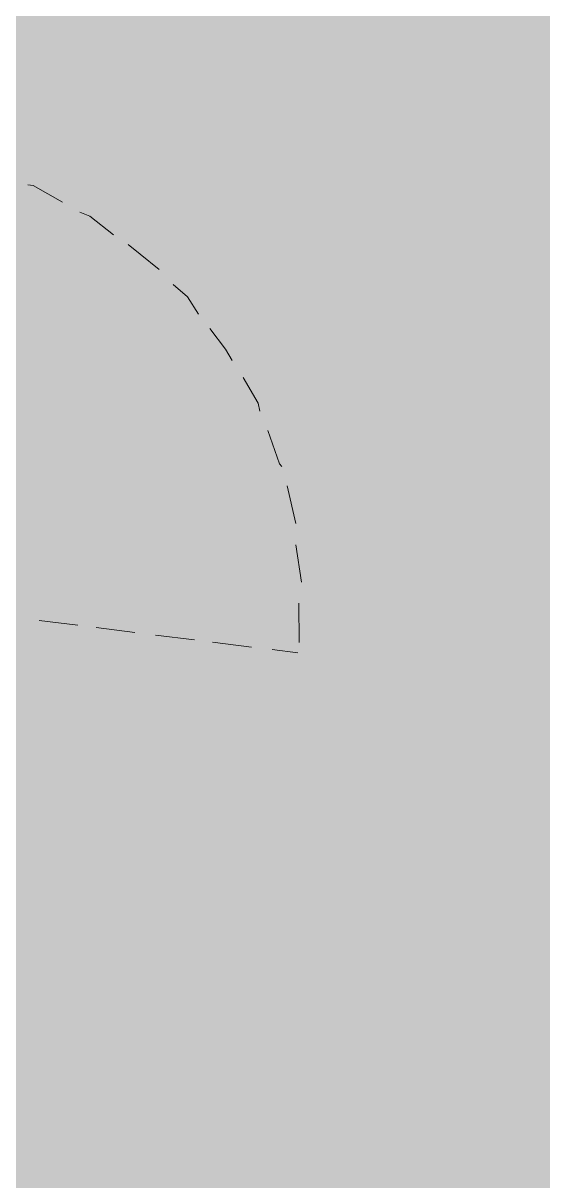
# Model space of a CAD drawing. Header units: metres. Extents: x -4 to 509425, y 7549 to 4732445.
# Drawn here: x 476038.749 to 476040.436, y 4719725.675 to 4719729.428 of the extents above; entities that cross this region are included whole.
import ezdxf

# ---------------------------------------------------------------- set-up
doc = ezdxf.new("R2010")
doc.units = ezdxf.units.M
doc.header["$LTSCALE"] = 0.01
doc.header["$MEASUREMENT"] = 0
doc.layers.get('0').update_dxf_attribs({"lineweight": 0})
doc.layers.add('_SUBESTACIÓN', color=1, linetype='Continuous')
doc.layers.add('SUBESTACION LA VID', color=253, linetype='Continuous')

# ---------------------------------------------------------------- blocks, each defined once
blk = doc.blocks.new('A$Cfff6051d')
at = {"layer": 'SUBESTACION LA VID', "lineweight": 15}
for p, q in [((476039.6066, 4719727.928), (476039.6339, 4719727.8052)), ((476039.6339, 4719727.7369), (476039.6527, 4719727.6151)), ((476039.6443, 4719727.5479), (476039.6453, 4719727.4198)), ((476038.9271, 4719727.4757), (476038.8011, 4719727.4915)), ((476039.1119, 4719727.4525), (476038.9859, 4719727.4683)), ((476039.3051, 4719727.4283), (476039.1791, 4719727.4441)), ((476039.4899, 4719727.4051), (476039.3639, 4719727.4209)), ((476039.6411, 4719727.3862), (476039.5571, 4719727.3967))]:
    blk.add_line(p, q, dxfattribs=at)
for points in [[(476038.7648, 4719728.9039), (476038.7816, 4719728.9018), (476038.8771, 4719728.8471)], [(476038.9328, 4719728.8146), (476038.9653, 4719728.8019), (476039.043, 4719728.741)], [(476039.0903, 4719728.7095), (476039.1291, 4719728.679), (476039.191, 4719728.6286)], [(476039.2362, 4719728.5803), (476039.2824, 4719728.5403), (476039.318, 4719728.4847)], [(476039.3548, 4719728.4374), (476039.4062, 4719728.3712), (476039.4272, 4719728.3345)], [(476039.4629, 4719728.2788), (476039.5122, 4719728.1958), (476039.5175, 4719728.1696)], [(476039.5437, 4719728.1066), (476039.5814, 4719727.9994), (476039.5888, 4719727.99)]]:
    blk.add_lwpolyline(points, dxfattribs=at)

msp = doc.modelspace()

# ---------------------------------------------------------------- hatches: boundary and pattern name
at = {"layer": '_SUBESTACIÓN', "transparency": 33554559}
h = msp.add_hatch(color=1, dxfattribs=at)
h.dxf.hatch_style = 1
h.paths.add_polyline_path([(475968.6399, 4719805.825), (476089.9386, 4719790.615), (476078.1686, 4719696.74), (475956.8686, 4719711.9502)])

# ---------------------------------------------------------------- block references
at = {"linetype": 'Continuous'}
msp.add_blockref('A$Cfff6051d', (0, 0), dxfattribs=at)

doc.saveas('drawing.dxf')
